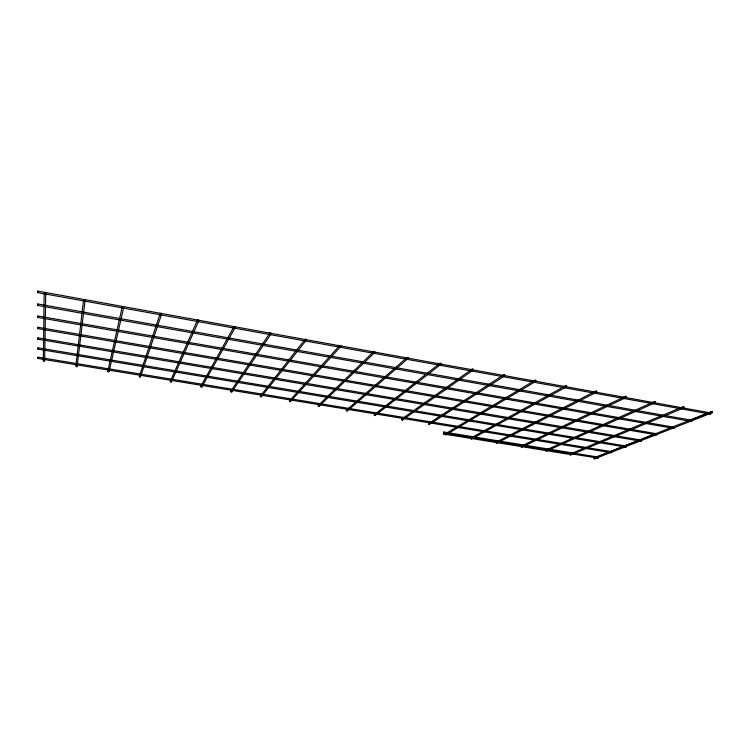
<?xml version="1.0" encoding="UTF-8"?>
<svg xmlns="http://www.w3.org/2000/svg" width="750" height="750" viewBox="0 0 750 750"><rect width="100%" height="100%" fill="white"/><g stroke="black" fill="none" stroke-linecap="round" stroke-linejoin="round"><path stroke-width="1.12" d="M43.35 360.891L44.137 293.287L44.869 292.509L45.741 293.194L44.672 360.797L44.072 361.444L43.35 360.891L43.95 360.234M122.184 307.013C123.45 309.694 124.256 304.931 122.184 307.013L107.812 371.306L108.347 372L109.088 371.522L123.722 307.284M109.088 371.522L108.703 370.875M83.541 300.122C84.806 302.831 85.659 298.022 83.541 300.122L75.844 366.066L76.388 366.769L77.128 366.281L85.097 300.403M77.128 366.281L76.903 365.709M45.741 293.194L45.019 293.962L44.137 293.287M594.188 391.828L37.763 291.084L37.566 291.956L37.509 292.584L710.466 414.141L710.634 412.922M425.138 374.194L37.575 305.4L37.641 304.8L37.819 303.947L363.066 361.8M673.837 427.303L673.931 428.409L37.641 317.381L37.706 316.809L37.875 315.984L672.863 427.031M657.347 433.922L657.122 434.981L37.706 328.612L37.763 328.069L37.931 327.262L657.281 433.856M560.344 427.566L37.763 339.169L37.847 338.466L37.988 337.856L640.106 439.894M37.997 337.866L37.781 339.15M625.894 446.175L626.034 447.122L37.819 349.097L37.875 348.591L38.044 347.803L548.709 433.097M611.887 451.856L611.559 452.756L37.875 358.453L37.95 357.806M611.719 451.678L38.091 357.206L38.016 357.853M673.594 427.809L673.931 428.409M625.753 446.55L626.034 447.122M570.609 454.116L570.216 455.006L570.122 454.031L683.447 406.575L684.225 406.95L684.028 407.756L570.581 455.016M37.603 291.759L37.772 291.122M37.669 291.909L37.519 292.584M37.669 304.613L37.837 303.984M37.734 304.734L37.594 305.391M375.206 415.172L374.466 415.594L374.128 414.853L440.044 363.234L440.963 363.403L440.897 364.331L375.009 415.538M37.828 316.144L37.659 317.372M347.409 410.616L346.659 411.038L346.322 410.287L407.231 357.375L408.169 357.544L408.094 358.481L347.213 410.981M37.95 327.281L37.744 328.547M235.294 327.366L234.881 326.438L233.934 326.766L200.775 386.409L201.103 387.188L201.9 386.897L235.294 327.366L234.338 327.694L233.934 326.766M201.9 386.897L201.572 386.119L200.775 386.409M197.391 320.241C197.925 323.062 199.856 318.759 197.391 320.241L170.287 381.403L170.625 382.191L171.431 381.9L198.769 320.859M171.431 381.9L171.103 381.112L170.287 381.403M139.322 376.322L139.65 377.109L140.484 376.828L161.569 314.222L161.166 313.275L160.172 313.603L139.322 376.322L139.828 375.984M140.484 376.828L140.297 376.116M160.172 313.603L160.575 314.55L161.569 314.222M37.884 358.434L38.1 357.225M107.812 371.306L108.375 370.819M38.053 347.831L37.837 349.078M594.741 458.606L594.038 458.812L593.869 458.072L711.647 411.609L712.416 411.975L712.228 412.781L594.506 458.888M339.731 345.478C339.591 348.197 342.319 344.672 339.731 345.478L289.509 400.828L289.631 401.634L290.447 401.559L340.856 346.359M290.447 401.559L290.316 400.744L289.509 400.828M306.272 340.191L306.112 339.225L305.138 339.3L260.409 396.047L260.531 396.863L261.356 396.788L306.272 340.191L305.287 340.266L305.138 339.3M261.356 396.788L261.234 395.972L260.409 396.047M271.059 333.909L270.909 332.934L269.906 333.009L230.859 391.2L230.981 392.025L231.825 391.95L271.059 333.909L270.056 333.984L269.906 333.009M231.825 391.95L231.703 391.125L230.859 391.2M445.275 433.884L445.847 434.831L535.847 381.356L536.1 380.512L535.266 380.128L445.387 433.819L446.081 434.128L445.847 434.831M503.981 374.644C503.306 377.109 506.503 374.531 503.981 374.644L428.672 423.553L428.625 424.331L429.384 424.453L504.825 375.722M429.384 424.453L429.431 423.675L428.672 423.553M472.284 368.991C471.581 371.466 474.853 368.869 472.284 368.991L401.681 419.119L401.625 419.906L402.394 420.028L473.137 370.078M402.394 420.028L402.45 419.25L401.681 419.119M440.044 363.234L439.978 364.163L440.897 364.331M407.231 357.375L407.166 358.312L408.094 358.481M318.272 405.431L318.188 406.228L318.994 406.359L374.719 352.528L374.794 351.591L373.847 351.422L318.272 405.431L318.834 405.375M373.847 351.422L373.762 352.359L374.719 352.528M318.994 406.359L319.153 405.694M443.7 433.087C444.506 429.684 441.647 435.778 446.156 433.481M711.647 411.609L711.459 412.425L712.228 412.781M683.447 406.575L683.25 407.391L684.028 407.756M654.778 401.466C653.7 403.547 657.131 401.972 654.778 401.466L545.869 450.103L545.662 450.787L546.328 451.088L655.359 402.647M546.328 451.088L546.525 450.403M625.641 396.262C624.525 398.353 628.031 396.769 625.641 396.262L521.269 446.119L521.062 446.803L521.728 447.113L626.222 397.453M598.013 457.059L597.853 458.109L598.013 457.059L443.812 432M521.728 447.113L521.944 446.419L521.269 446.119M596.597 392.175L596.831 391.35L596.025 390.975L496.331 442.078L496.116 442.772L496.791 443.072L596.597 392.175L595.791 391.8L596.025 390.975M641.175 441.206L641.259 440.091L641.091 441.225L562.65 427.95M496.791 443.072L497.006 442.378L496.331 442.078M565.903 385.594C564.712 387.722 568.35 386.119 565.903 385.594L471.038 437.972L470.812 438.675L471.497 438.984L566.475 386.812M471.497 438.984L471.722 438.281L471.038 437.972M691.331 421.172L691.866 421.322L691.931 420.356M535.266 380.128L535.012 380.963L535.847 381.356M594.956 457.622L607.556 452.662M608.606 452.25L653.888 434.428M688.312 420.881L711.928 411.581M545.869 450.103L546.356 450.188M710.466 414.141L710.072 413.681M691.594 421.491L427.453 374.606M597.853 458.109L547.884 449.991M443.156 433.922L570.834 454.603M447.272 433.669L546.731 449.803M551.016 433.491L624.966 445.837M365.372 362.203L578.738 400.162M581.053 400.566L607.575 405.291M609.881 405.703L662.934 415.134M665.241 415.547L691.772 420.262M596.494 392.25L624.141 397.256M626.447 397.669L681.741 407.681M684.047 408.103L710.541 412.894"/></g></svg>
